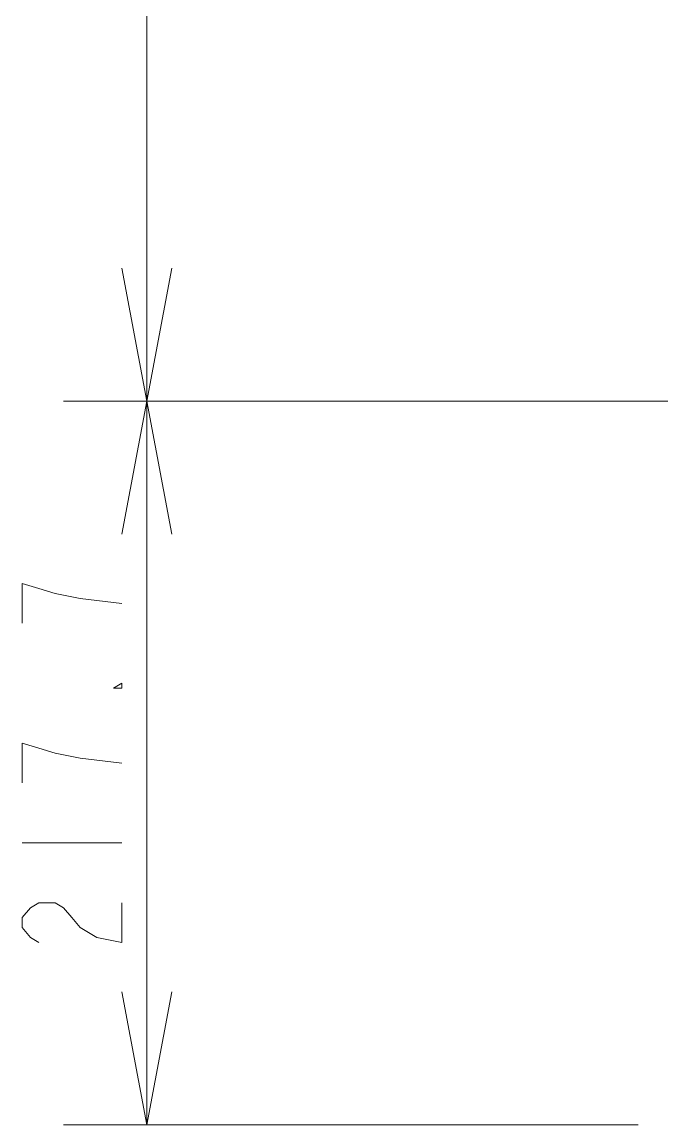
# Model space of a CAD drawing. Extents: x -382 to 1420, y -377 to 265.
# Drawn here: x -236.57 to -228.99, y -25.76 to -12.71 of the extents above; entities that cross this region are included whole.
import ezdxf

# ---------------------------------------------------------------- set-up
doc = ezdxf.new("R2010")
doc.units = 0
doc.header["$MEASUREMENT"] = 0
doc.layers.add('PDF_レイヤー 1', color=7, linetype='CONTINUOUS')

msp = doc.modelspace()

# ---------------------------------------------------------------- linework, layer by layer
at = {"layer": 'PDF_レイヤー 1', "lineweight": 0}
for points in [[(-235.09243, -25.76022), (-235.09243, 9.03669)], [(-235.38768, -15.61694), (-235.09243, -17.19166), (-234.79718, -15.61694)], [(-212.53393, -17.19165), (-236.07657, -17.19165)], [(-234.79718, -18.76634), (-235.09243, -17.19162), (-235.38768, -18.76634)], [(-235.38768, -19.58631), (-235.87972, -19.52729), (-236.17511, -19.46812), (-236.3719, -19.40924), (-236.56869, -19.35022), (-236.56869, -19.82254)], [(-235.38768, -21.47593), (-235.87972, -21.41691), (-236.17511, -21.35775), (-236.3719, -21.29886), (-236.56869, -21.2397), (-236.56869, -21.71216)], [(-236.56868, -22.42067), (-235.38767, -22.42067)], [(-236.37189, -23.60166), (-236.47021, -23.54264), (-236.56868, -23.42459), (-236.56868, -23.30641), (-236.47021, -23.18836), (-236.37189, -23.12934), (-236.1751, -23.12934), (-236.07664, -23.18836), (-235.97817, -23.30641), (-235.87971, -23.42459), (-235.68292, -23.54264), (-235.38767, -23.60166), (-235.38767, -23.12934)], [(-235.38768, -24.18551), (-235.09243, -25.76023), (-234.79718, -24.18551)], [(-229.27427, -25.76022), (-236.07658, -25.76022)]]:
    msp.add_lwpolyline(points, dxfattribs=at)
msp.add_lwpolyline([(-235.38768, -20.5312), (-235.38768, -20.59022), (-235.48615, -20.59022)], close=True, dxfattribs=at)

doc.saveas('drawing.dxf')
